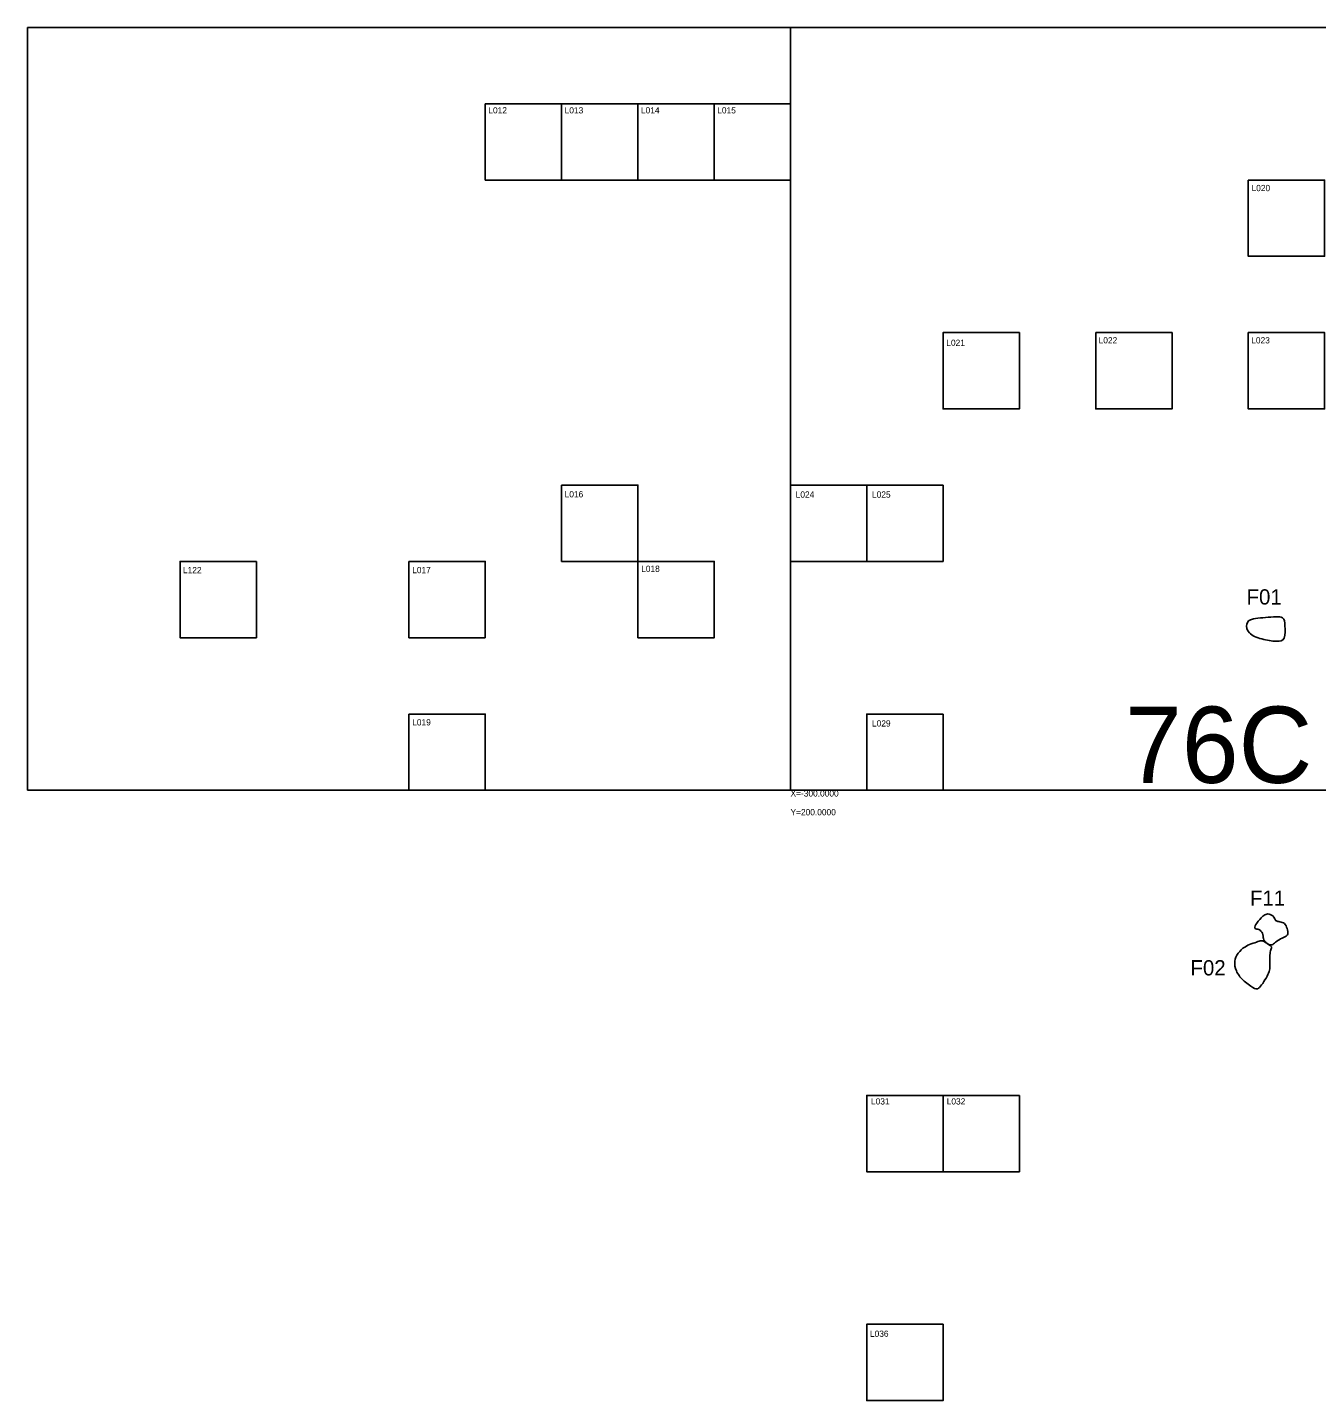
# Model space of a CAD drawing. Extents: x -453 to 184, y -334 to 300.
# Drawn here: x -400 to -231.1, y 120 to 300 of the extents above; entities that cross this region are included whole.
import ezdxf

# ---------------------------------------------------------------- set-up
doc = ezdxf.new("R2010")
doc.units = 0
for name, color, linetype in [('All Other Features', 7, 'Continuous'), ('Default', 7, 'Continuous'), ('Feature Numbers', 7, 'Continuous'), ('House Site Numbers', 7, 'Continuous'), ('Pit Unid Feature', 7, 'Continuous'), ('Quadrat ID', 7, 'Continuous'), ('Quadrats', 7, 'Continuous')]:
    doc.layers.add(name, color=color, linetype=linetype)

msp = doc.modelspace()

# ---------------------------------------------------------------- linework, layer by layer
at = {"layer": 'All Other Features'}
msp.add_open_spline([(-236.38, 182.9), (-236.72, 183.65), (-237.67, 184.03), (-238.54, 183.06), (-239.25, 182.11), (-239.11, 181.79), (-238.42, 181.77), (-238.02, 181.08), (-238.08, 180.35), (-237.56, 179.96), (-237.02, 179.61), (-236.58, 179.93), (-236.02, 180.45), (-235.13, 180.77), (-234.72, 181.12), (-234.91, 181.87), (-235.19, 182.63), (-235.9, 182.74), (-236.38, 182.9), (-236.38, 182.9), (-236.38, 182.9)], degree=3, dxfattribs=at)
at = {"layer": 'Pit Unid Feature'}
for points in [[(-235.22, 221.9), (-235.29, 222.86), (-236.46, 222.72), (-239.76, 222.54), (-240.33, 221.9), (-240.15, 220.52), (-238.27, 219.77), (-236.17, 219.45), (-235.11, 219.6), (-235.22, 221.9), (-235.22, 221.9), (-235.22, 221.9)], [(-236.91, 179.45), (-237.58, 179.97), (-238.21, 180.38), (-238.68, 180.2), (-239.63, 179.85), (-240.46, 179.55), (-241.39, 178.66), (-241.9, 177.64), (-241.66, 176.28), (-240.81, 175.13), (-239.2, 173.97), (-238.78, 173.89), (-238.29, 174.4), (-237.64, 175.41), (-237.2, 176.28), (-237.16, 176.93), (-237.16, 178.05), (-237.18, 178.78), (-236.91, 179.45), (-236.91, 179.45), (-236.91, 179.45)]]:
    msp.add_open_spline(points, degree=3, dxfattribs=at)
at = {"layer": 'Quadrat ID'}
for p, q in [((-340, 290), (-340, 290)), ((-340, 290), (-340, 290)), ((-340, 290), (-340, 290)), ((-340, 290), (-340, 290)), ((-330, 290), (-330, 290)), ((-330, 290), (-330, 290)), ((-330, 290), (-330, 290)), ((-330, 290), (-330, 290)), ((-330, 290), (-330, 290)), ((-330, 290), (-330, 290)), ((-330, 290), (-330, 290)), ((-330, 290), (-330, 290)), ((-320, 290), (-320, 290)), ((-320, 290), (-320, 290)), ((-320, 290), (-320, 290)), ((-320, 290), (-320, 290)), ((-320, 290), (-320, 290)), ((-320, 290), (-320, 290)), ((-320, 290), (-320, 290)), ((-320, 290), (-320, 290)), ((-310, 290), (-310, 290)), ((-310, 290), (-310, 290)), ((-310, 290), (-310, 290)), ((-310, 290), (-310, 290)), ((-310, 290), (-310, 290)), ((-310, 290), (-310, 290)), ((-310, 290), (-310, 290)), ((-310, 290), (-310, 290)), ((-300, 290), (-300, 290)), ((-300, 290), (-300, 290)), ((-300, 290), (-300, 290)), ((-300, 290), (-300, 290)), ((-340, 280), (-340, 280)), ((-340, 280), (-340, 280)), ((-340, 280), (-340, 280)), ((-340, 280), (-340, 280)), ((-330, 280), (-330, 280)), ((-330, 280), (-330, 280)), ((-330, 280), (-330, 280)), ((-330, 280), (-330, 280)), ((-330, 280), (-330, 280)), ((-330, 280), (-330, 280)), ((-330, 280), (-330, 280)), ((-330, 280), (-330, 280)), ((-320, 280), (-320, 280)), ((-320, 280), (-320, 280)), ((-320, 280), (-320, 280)), ((-320, 280), (-320, 280)), ((-320, 280), (-320, 280)), ((-320, 280), (-320, 280)), ((-320, 280), (-320, 280)), ((-320, 280), (-320, 280)), ((-310, 280), (-310, 280)), ((-310, 280), (-310, 280)), ((-310, 280), (-310, 280)), ((-310, 280), (-310, 280)), ((-310, 280), (-310, 280)), ((-310, 280), (-310, 280)), ((-310, 280), (-310, 280)), ((-310, 280), (-310, 280)), ((-300, 280), (-300, 280)), ((-300, 280), (-300, 280)), ((-300, 280), (-300, 280)), ((-300, 280), (-300, 280)), ((-240, 280), (-240, 280)), ((-240, 280), (-240, 280)), ((-240, 280), (-240, 280)), ((-240, 280), (-240, 280)), ((-240, 270), (-240, 270)), ((-240, 270), (-240, 270)), ((-240, 270), (-240, 270)), ((-240, 270), (-240, 270)), ((-260, 260), (-260, 260)), ((-260, 260), (-260, 260)), ((-260, 260), (-260, 260)), ((-260, 260), (-260, 260)), ((-250, 260), (-250, 260)), ((-250, 260), (-250, 260)), ((-250, 260), (-250, 260)), ((-250, 260), (-250, 260)), ((-240, 260), (-240, 260)), ((-240, 260), (-240, 260)), ((-240, 260), (-240, 260)), ((-240, 260), (-240, 260)), ((-260, 250), (-260, 250)), ((-260, 250), (-260, 250)), ((-260, 250), (-260, 250)), ((-260, 250), (-260, 250)), ((-250, 250), (-250, 250)), ((-250, 250), (-250, 250)), ((-250, 250), (-250, 250)), ((-250, 250), (-250, 250)), ((-240, 250), (-240, 250)), ((-240, 250), (-240, 250)), ((-240, 250), (-240, 250)), ((-240, 250), (-240, 250)), ((-330, 240), (-330, 240)), ((-330, 240), (-330, 240)), ((-330, 240), (-330, 240)), ((-330, 240), (-330, 240)), ((-320, 240), (-320, 240)), ((-320, 240), (-320, 240)), ((-320, 240), (-320, 240)), ((-320, 240), (-320, 240)), ((-300, 240), (-300, 240)), ((-300, 240), (-300, 240)), ((-300, 240), (-300, 240)), ((-300, 240), (-300, 240)), ((-290, 240), (-290, 240)), ((-290, 240), (-290, 240)), ((-290, 240), (-290, 240)), ((-290, 240), (-290, 240)), ((-290, 240), (-290, 240)), ((-290, 240), (-290, 240)), ((-290, 240), (-290, 240)), ((-290, 240), (-290, 240)), ((-280, 240), (-280, 240)), ((-280, 240), (-280, 240)), ((-280, 240), (-280, 240)), ((-280, 240), (-280, 240)), ((-350, 230), (-350, 230)), ((-350, 230), (-350, 230)), ((-350, 230), (-350, 230)), ((-350, 230), (-350, 230)), ((-340, 230), (-340, 230)), ((-340, 230), (-340, 230)), ((-340, 230), (-340, 230)), ((-340, 230), (-340, 230)), ((-330, 230), (-330, 230)), ((-330, 230), (-330, 230)), ((-330, 230), (-330, 230)), ((-330, 230), (-330, 230)), ((-320, 230), (-320, 230)), ((-320, 230), (-320, 230)), ((-320, 230), (-320, 230)), ((-320, 230), (-320, 230)), ((-320, 230), (-320, 230)), ((-320, 230), (-320, 230)), ((-320, 230), (-320, 230)), ((-320, 230), (-320, 230)), ((-310, 230), (-310, 230)), ((-310, 230), (-310, 230)), ((-310, 230), (-310, 230)), ((-310, 230), (-310, 230)), ((-300, 230), (-300, 230)), ((-300, 230), (-300, 230)), ((-300, 230), (-300, 230)), ((-300, 230), (-300, 230)), ((-290, 230), (-290, 230)), ((-290, 230), (-290, 230)), ((-290, 230), (-290, 230)), ((-290, 230), (-290, 230)), ((-290, 230), (-290, 230)), ((-290, 230), (-290, 230)), ((-290, 230), (-290, 230)), ((-290, 230), (-290, 230)), ((-280, 230), (-280, 230)), ((-280, 230), (-280, 230)), ((-280, 230), (-280, 230)), ((-280, 230), (-280, 230)), ((-350, 220), (-350, 220)), ((-350, 220), (-350, 220)), ((-350, 220), (-350, 220)), ((-350, 220), (-350, 220)), ((-340, 220), (-340, 220)), ((-340, 220), (-340, 220)), ((-340, 220), (-340, 220)), ((-340, 220), (-340, 220)), ((-320, 220), (-320, 220)), ((-320, 220), (-320, 220)), ((-320, 220), (-320, 220)), ((-320, 220), (-320, 220)), ((-310, 220), (-310, 220)), ((-310, 220), (-310, 220)), ((-310, 220), (-310, 220)), ((-310, 220), (-310, 220)), ((-350, 210), (-350, 210)), ((-350, 210), (-350, 210)), ((-350, 210), (-350, 210)), ((-350, 210), (-350, 210)), ((-340, 210), (-340, 210)), ((-340, 210), (-340, 210)), ((-340, 210), (-340, 210)), ((-340, 210), (-340, 210)), ((-290, 210), (-290, 210)), ((-290, 210), (-290, 210)), ((-290, 210), (-290, 210)), ((-290, 210), (-290, 210)), ((-280, 210), (-280, 210)), ((-280, 210), (-280, 210)), ((-280, 210), (-280, 210)), ((-280, 210), (-280, 210)), ((-350, 200), (-350, 200)), ((-350, 200), (-350, 200)), ((-350, 200), (-350, 200)), ((-350, 200), (-350, 200)), ((-340, 200), (-340, 200)), ((-340, 200), (-340, 200)), ((-340, 200), (-340, 200)), ((-340, 200), (-340, 200)), ((-290, 200), (-290, 200)), ((-290, 200), (-290, 200)), ((-290, 200), (-290, 200)), ((-290, 200), (-290, 200)), ((-280, 200), (-280, 200)), ((-280, 200), (-280, 200)), ((-280, 200), (-280, 200)), ((-280, 200), (-280, 200)), ((-290, 160), (-290, 160)), ((-290, 160), (-290, 160)), ((-290, 160), (-290, 160)), ((-290, 160), (-290, 160)), ((-280, 160), (-280, 160)), ((-280, 160), (-280, 160)), ((-280, 160), (-280, 160)), ((-280, 160), (-280, 160)), ((-280, 160), (-280, 160)), ((-280, 160), (-280, 160)), ((-280, 160), (-280, 160)), ((-280, 160), (-280, 160)), ((-280, 160), (-280, 160)), ((-280, 160), (-280, 160)), ((-280, 160), (-280, 160)), ((-280, 160), (-280, 160)), ((-270, 160), (-270, 160)), ((-270, 160), (-270, 160)), ((-270, 160), (-270, 160)), ((-270, 160), (-270, 160)), ((-270, 160), (-270, 160)), ((-270, 160), (-270, 160)), ((-270, 160), (-270, 160)), ((-270, 160), (-270, 160)), ((-290, 150), (-290, 150)), ((-290, 150), (-290, 150)), ((-290, 150), (-290, 150)), ((-290, 150), (-290, 150)), ((-280, 150), (-280, 150)), ((-280, 150), (-280, 150)), ((-280, 150), (-280, 150)), ((-280, 150), (-280, 150)), ((-280, 150), (-280, 150)), ((-280, 150), (-280, 150)), ((-280, 150), (-280, 150)), ((-280, 150), (-280, 150)), ((-280, 150), (-280, 150)), ((-280, 150), (-280, 150)), ((-280, 150), (-280, 150)), ((-280, 150), (-280, 150)), ((-270, 150), (-270, 150)), ((-270, 150), (-270, 150)), ((-270, 150), (-270, 150)), ((-270, 150), (-270, 150)), ((-270, 150), (-270, 150)), ((-270, 150), (-270, 150)), ((-270, 150), (-270, 150)), ((-270, 150), (-270, 150)), ((-290, 130), (-290, 130)), ((-290, 130), (-290, 130)), ((-290, 130), (-290, 130)), ((-290, 130), (-290, 130)), ((-280, 130), (-280, 130)), ((-280, 130), (-280, 130)), ((-280, 130), (-280, 130)), ((-280, 130), (-280, 130)), ((-290, 120), (-290, 120)), ((-290, 120), (-290, 120)), ((-290, 120), (-290, 120)), ((-290, 120), (-290, 120)), ((-280, 120), (-280, 120)), ((-280, 120), (-280, 120)), ((-280, 120), (-280, 120)), ((-280, 120), (-280, 120))]:
    msp.add_line(p, q, dxfattribs=at)
at = {"layer": 'Quadrats'}
for p, q in [((-400, 300), (-400, 200)), ((-300, 300), (-400, 300))]:
    msp.add_line(p, q, dxfattribs=at)
for points in [[(-400, 200), (-300, 200), (-300, 300)], [(-300, 300), (-200, 300), (-200, 200), (-300, 200)], [(-330, 290), (-320, 290), (-320, 280), (-330, 280)], [(-320, 290), (-310, 290), (-310, 280), (-320, 280)], [(-310, 290), (-300, 290), (-300, 290), (-300, 280), (-310, 280)], [(-340, 220), (-340, 230), (-350, 230)], [(-350, 230), (-350, 220), (-340, 220)]]:
    msp.add_lwpolyline(points, dxfattribs=at)
for points in [[(-340, 290), (-330, 290), (-330, 280), (-340, 280)], [(-240, 280), (-240, 270), (-230, 270), (-230, 280)], [(-270, 260), (-280, 260), (-280, 250), (-270, 250)], [(-260, 260), (-260, 250), (-250, 250), (-250, 260)], [(-240, 260), (-240, 250), (-230, 250), (-230, 260)], [(-330, 240), (-320, 240), (-320, 230), (-330, 230)], [(-290, 240), (-300, 240), (-300, 230), (-290, 230)], [(-280, 240), (-290, 240), (-290, 230), (-280, 230)], [(-370, 230), (-370, 220), (-380, 220), (-380, 230)], [(-320, 230), (-320, 220), (-310, 220), (-310, 230)], [(-350, 210), (-340, 210), (-340, 200), (-350, 200)], [(-280, 210), (-290, 210), (-290, 200), (-280, 200)], [(-280, 160), (-290, 160), (-290, 150), (-280, 150)], [(-270, 160), (-280, 160), (-280, 150), (-270, 150)], [(-280, 130), (-290, 130), (-290, 120), (-280, 120)]]:
    msp.add_lwpolyline(points, close=True, dxfattribs=at)

# ---------------------------------------------------------------- texts
at = {"layer": 'Default'}
for s, height, p in [('X=-300.0000', 0.8202, (-300, 199.18)), ('Y=200.0000', 0.82, (-300, 196.72))]:
    msp.add_text(s, height=height, dxfattribs=at).set_placement(p)
at = {"layer": 'Feature Numbers'}
for s, p in [('F01', (-240.23, 224.35)), ('F11', (-239.79, 184.86)), ('F02', (-247.58, 175.73))]:
    msp.add_text(s, height=2, dxfattribs=at).set_placement(p)
at = {"layer": 'House Site Numbers'}
msp.add_text('76C', height=10, dxfattribs=at).set_placement((-256.15, 200.97))
at = {"layer": 'Quadrat ID'}
for s, p in [('L012', (-339.6, 288.73)), ('L013', (-329.6, 288.73)), ('L014', (-319.6, 288.73)), ('L015', (-309.6, 288.73)), ('L020', (-239.58, 278.54)), ('L022', (-259.62, 258.58)), ('L023', (-239.62, 258.58)), ('L021', (-279.58, 258.26)), ('L016', (-329.6, 238.4)), ('L024', (-299.32, 238.36)), ('L025', (-289.32, 238.36)), ('L122', (-379.62, 228.46)), ('L017', (-349.58, 228.46)), ('L018', (-319.57, 228.63)), ('L019', (-349.58, 208.5)), ('L029', (-289.32, 208.36)), ('L031', (-289.45, 158.81)), ('L032', (-279.53, 158.81)), ('L036', (-289.59, 128.35))]:
    msp.add_text(s, height=0.82, dxfattribs=at).set_placement(p)

doc.saveas('drawing.dxf')
